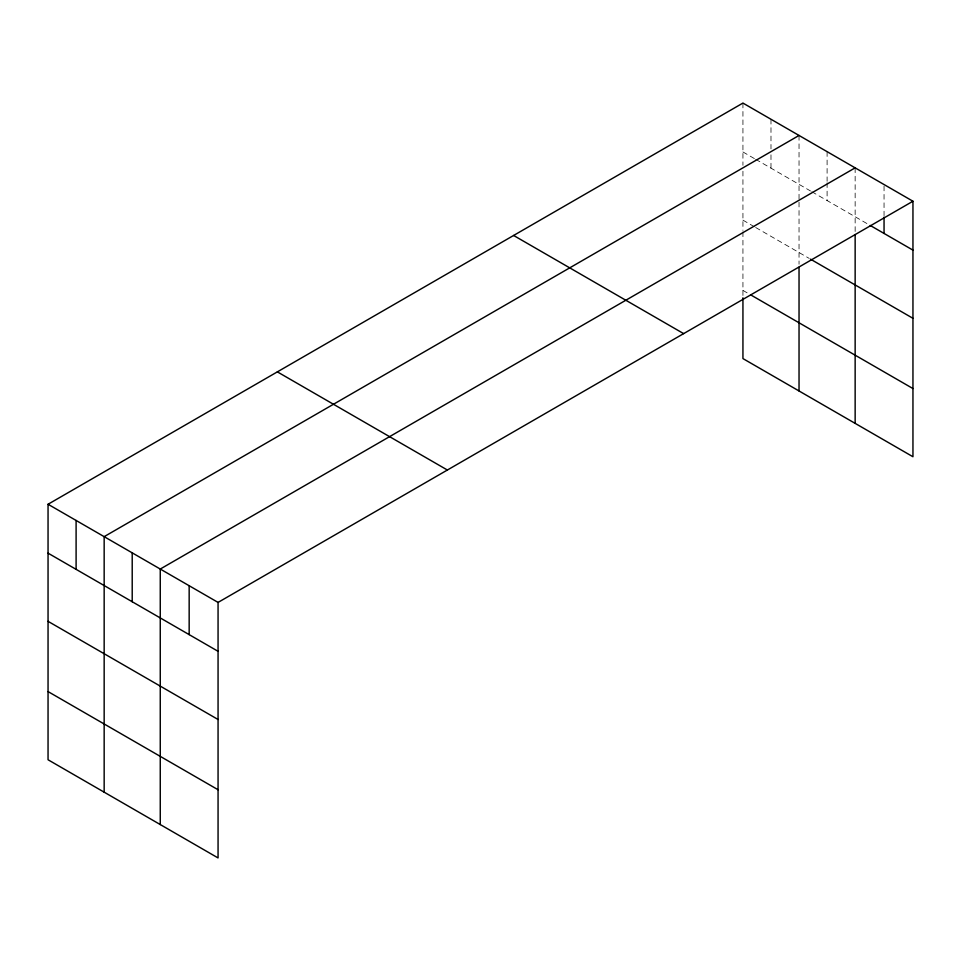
<?xml version="1.0" encoding="UTF-8"?>
<svg xmlns="http://www.w3.org/2000/svg" width="961" height="961" viewBox="0 0 961 961"><rect width="100%" height="100%" fill="white"/><g stroke="black" fill="none" stroke-linecap="round" stroke-linejoin="round"><path stroke-width="0.72" stroke-dasharray="4.8 3.6" d="M742.937 151.958L754.409 158.589M755.682 159.322L810.519 190.975M811.793 191.719L868.972 224.73M742.937 220.141L754.409 226.772M755.682 227.505L809.246 258.425M742.937 290.402L748.03 293.345M884.048 186.026L884.048 215.66M855.146 167.851L855.146 231.565M827.097 151.658L827.097 181.293M827.097 182.77L827.097 200.549M799.035 135.465L799.035 200.657M799.035 202.146L799.035 264.251M770.986 119.272L770.986 148.895M770.986 154.829L770.986 168.163M742.937 103.067L742.937 165.304M742.937 171.226L742.937 230.388M742.937 231.853L742.937 296.324"/><path stroke-width="1.44" d="M48.05 504.261L218.063 602.415L218.063 857.933L48.05 759.767L48.05 504.261L742.937 103.067L912.95 201.233L912.95 456.739L742.937 358.585L742.937 297.814M799.035 135.465L104.16 536.658L104.16 792.164M855.146 167.851L160.259 569.044L160.259 824.55M218.063 602.415L912.95 201.233M870.222 225.451L912.95 250.124M810.519 259.17L912.95 318.307M750.589 294.811L912.95 388.556M513.618 235.469L683.643 333.623M277.357 371.871L447.382 470.025M48.05 553.152L218.063 651.306M48.05 621.335L218.063 719.489M48.05 691.584L218.063 789.738M884.048 217.138L884.048 233.439M855.146 234.532L855.146 423.369M799.035 267.17L799.035 390.971M189.161 585.73L189.161 634.62M132.21 552.851L132.21 601.742M76.099 520.454L76.099 569.344"/></g></svg>
